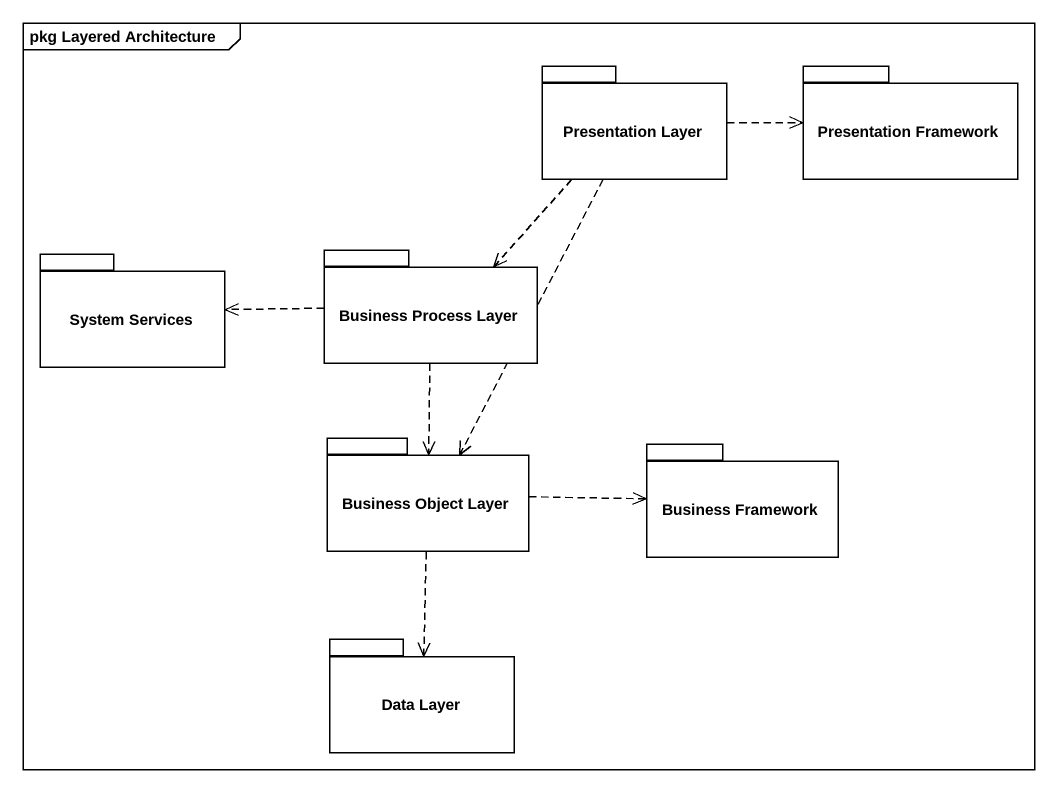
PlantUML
@startuml
mainframe pkg Layered Architecture
package "Presentation Layer" as Presentation_Layer {
}
package "Presentation Framework" as Presentation_Framework {
}
package "System Services" as System_Services {
}
package "Business Process Layer" as Business_Process_Layer {
}
package "Business Object Layer" as Business_Object_Layer {
}
package "Business Framework" as Business_Framework {
}
package "Data Layer" as Data_Layer {
}
Presentation_Layer .right.> Presentation_Framework
Presentation_Layer ..> Business_Process_Layer
Presentation_Layer ..> Business_Object_Layer
Business_Process_Layer .left.> System_Services
Business_Process_Layer ..> Business_Object_Layer
Business_Object_Layer .right.> Business_Framework
Business_Object_Layer ..> Data_Layer
@enduml
